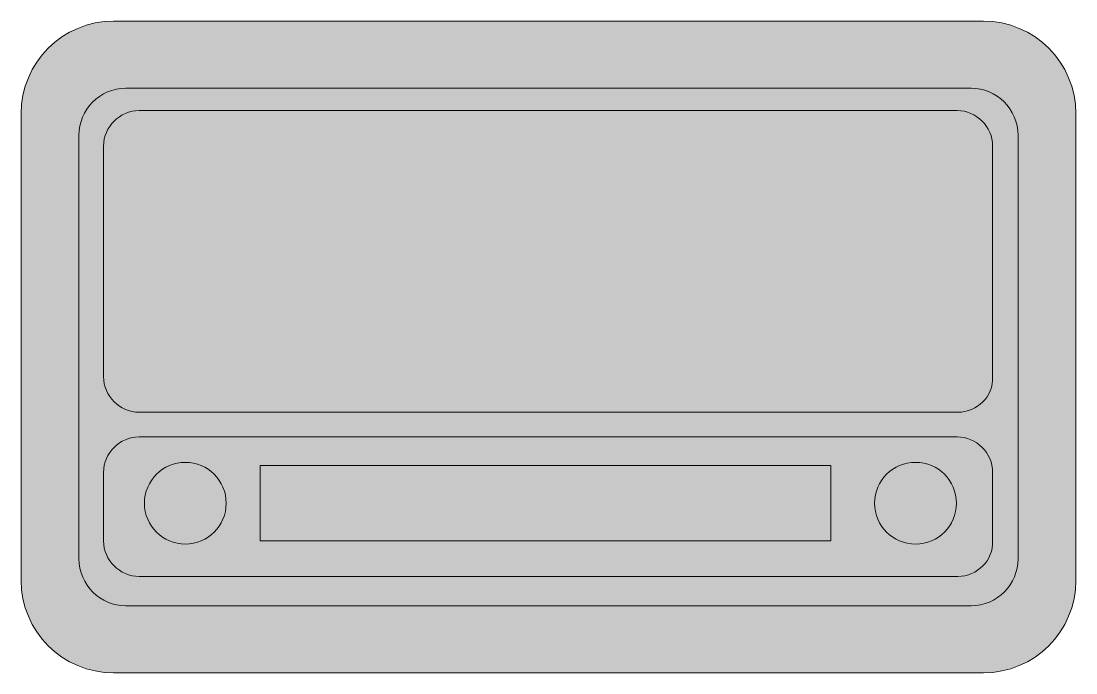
# Model space of a CAD drawing. Header units: inches. Extents: x 0.75 to 5.25, y 1.18 to 4.82.
# Drawn here: x 3.35 to 5.25, y 1.515 to 2.689 of the extents above; entities that cross this region are included whole.
import ezdxf

# ---------------------------------------------------------------- set-up
doc = ezdxf.new("R2010")
doc.units = ezdxf.units.IN
doc.header["$MEASUREMENT"] = 0
doc.layers.add('Calque 1', color=7, linetype='Continuous')

# ---------------------------------------------------------------- blocks, each defined once
blk = doc.blocks.new('block 27')
at = {"layer": 'Calque 1', "true_color": 0xcdcccc}
h = blk.add_hatch(color=254, dxfattribs=at)
h.dxf.hatch_style = 2
edge = h.paths.add_edge_path()
edge.add_spline(control_points=[(3.6458, 1.8944), (3.6865, 1.8944), (3.7194, 1.8615), (3.7194, 1.8208), (3.7194, 1.7802), (3.6865, 1.7472), (3.6458, 1.7472), (3.6052, 1.7472), (3.5722, 1.7802), (3.5722, 1.8208), (3.5722, 1.8615), (3.6052, 1.8944), (3.6458, 1.8944)], knot_values=[0, 0, 0, 0, 1, 1, 1, 2, 2, 2, 3, 3, 3, 4, 4, 4, 4], degree=3, periodic=1)
h = blk.add_hatch(color=254, dxfattribs=at)
h.dxf.hatch_style = 2
h.paths.add_polyline_path([(3.7806, 1.8889), (4.8083, 1.8889), (4.8083, 1.7528), (3.7806, 1.7528)])
h = blk.add_hatch(color=254, dxfattribs=at)
h.dxf.hatch_style = 2
edge = h.paths.add_edge_path()
edge.add_spline(control_points=[(4.9611, 1.8944), (5.0018, 1.8944), (5.0347, 1.8615), (5.0347, 1.8208), (5.0347, 1.7802), (5.0018, 1.7472), (4.9611, 1.7472), (4.9205, 1.7472), (4.8875, 1.7802), (4.8875, 1.8208), (4.8875, 1.8615), (4.9205, 1.8944), (4.9611, 1.8944)], knot_values=[0, 0, 0, 0, 1, 1, 1, 2, 2, 2, 3, 3, 3, 4, 4, 4, 4], degree=3, periodic=1)
at = {"layer": 'Calque 1', "lineweight": 0}
blk.add_lwpolyline([(3.7806, 1.8889), (4.8083, 1.8889), (4.8083, 1.7528), (3.7806, 1.7528), (3.7806, 1.8889)], dxfattribs=at)
for points in [[(3.6458, 1.8944), (3.6865, 1.8944), (3.7194, 1.8615), (3.7194, 1.8208), (3.7194, 1.7802), (3.6865, 1.7472), (3.6458, 1.7472), (3.6052, 1.7472), (3.5722, 1.7802), (3.5722, 1.8208), (3.5722, 1.8615), (3.6052, 1.8944), (3.6458, 1.8944)], [(4.9611, 1.8944), (5.0018, 1.8944), (5.0347, 1.8615), (5.0347, 1.8208), (5.0347, 1.7802), (5.0018, 1.7472), (4.9611, 1.7472), (4.9205, 1.7472), (4.8875, 1.7802), (4.8875, 1.8208), (4.8875, 1.8615), (4.9205, 1.8944), (4.9611, 1.8944)]]:
    blk.add_open_spline(points, degree=3, knots=[0, 0, 0, 0, 1, 1, 1, 2, 2, 2, 3, 3, 3, 4, 4, 4, 4], dxfattribs=at)
blk = doc.blocks.new('block 26')
at = {"layer": 'Calque 1', "true_color": 0x343434}
h = blk.add_hatch(color=250, dxfattribs=at)
h.dxf.hatch_style = 2
edge = h.paths.add_edge_path()
edge.add_spline(control_points=[(5.0375, 1.6889), (5.0375, 1.6889), (3.5625, 1.6889), (3.5625, 1.6889), (3.5278, 1.6889), (3.4986, 1.7181), (3.4986, 1.7528), (3.4986, 1.7528), (3.4986, 1.8764), (3.4986, 1.8764), (3.4986, 1.9111), (3.5278, 1.9403), (3.5625, 1.9403), (3.5625, 1.9403), (5.0361, 1.9403), (5.0361, 1.9403), (5.0708, 1.9403), (5.1, 1.9111), (5.1, 1.8764), (5.1, 1.8764), (5.1, 1.7528), (5.1, 1.7528), (5.1014, 1.7181), (5.0722, 1.6889), (5.0375, 1.6889)], knot_values=[0, 0, 0, 0, 1, 1, 1, 2, 2, 2, 3, 3, 3, 4, 4, 4, 5, 5, 5, 6, 6, 6, 7, 7, 7, 8, 8, 8, 8], degree=3, periodic=1)
at = {"layer": 'Calque 1', "lineweight": 0}
blk.add_open_spline([(5.0375, 1.6889), (5.0375, 1.6889), (3.5625, 1.6889), (3.5625, 1.6889), (3.5278, 1.6889), (3.4986, 1.7181), (3.4986, 1.7528), (3.4986, 1.7528), (3.4986, 1.8764), (3.4986, 1.8764), (3.4986, 1.9111), (3.5278, 1.9403), (3.5625, 1.9403), (3.5625, 1.9403), (5.0361, 1.9403), (5.0361, 1.9403), (5.0708, 1.9403), (5.1, 1.9111), (5.1, 1.8764), (5.1, 1.8764), (5.1, 1.7528), (5.1, 1.7528), (5.1014, 1.7181), (5.0722, 1.6889), (5.0375, 1.6889)], degree=3, knots=[0, 0, 0, 0, 1, 1, 1, 2, 2, 2, 3, 3, 3, 4, 4, 4, 5, 5, 5, 6, 6, 6, 7, 7, 7, 8, 8, 8, 8], dxfattribs=at)
at = {"layer": 'Calque 1'}
blk.add_blockref('block 27', (0, 0), dxfattribs=at)
blk = doc.blocks.new('block 25')
at = {"layer": 'Calque 1', "true_color": 0xcdcccc}
h = blk.add_hatch(color=254, dxfattribs=at)
h.dxf.hatch_style = 2
edge = h.paths.add_edge_path()
edge.add_spline(control_points=[(5.0611, 1.6361), (5.0611, 1.6361), (3.5389, 1.6361), (3.5389, 1.6361), (3.4931, 1.6361), (3.4542, 1.6736), (3.4542, 1.7208), (3.4542, 1.7208), (3.4542, 2.4833), (3.4542, 2.4833), (3.4542, 2.5292), (3.4917, 2.5681), (3.5389, 2.5681), (3.5389, 2.5681), (5.0611, 2.5681), (5.0611, 2.5681), (5.1069, 2.5681), (5.1458, 2.5306), (5.1458, 2.4833), (5.1458, 2.4833), (5.1458, 1.7208), (5.1458, 1.7208), (5.1458, 1.675), (5.1083, 1.6361), (5.0611, 1.6361)], knot_values=[0, 0, 0, 0, 1, 1, 1, 2, 2, 2, 3, 3, 3, 4, 4, 4, 5, 5, 5, 6, 6, 6, 7, 7, 7, 8, 8, 8, 8], degree=3, periodic=1)
at = {"layer": 'Calque 1', "true_color": 0x343434}
h = blk.add_hatch(color=250, dxfattribs=at)
h.dxf.hatch_style = 2
edge = h.paths.add_edge_path()
edge.add_spline(control_points=[(5.0375, 1.9847), (5.0375, 1.9847), (3.5625, 1.9847), (3.5625, 1.9847), (3.5278, 1.9847), (3.4986, 2.0139), (3.4986, 2.0486), (3.4986, 2.0486), (3.4986, 2.4639), (3.4986, 2.4639), (3.4986, 2.4986), (3.5278, 2.5278), (3.5625, 2.5278), (3.5625, 2.5278), (5.0361, 2.5278), (5.0361, 2.5278), (5.0708, 2.5278), (5.1, 2.4986), (5.1, 2.4639), (5.1, 2.4639), (5.1, 2.0486), (5.1, 2.0486), (5.1014, 2.0125), (5.0722, 1.9847), (5.0375, 1.9847)], knot_values=[0, 0, 0, 0, 1, 1, 1, 2, 2, 2, 3, 3, 3, 4, 4, 4, 5, 5, 5, 6, 6, 6, 7, 7, 7, 8, 8, 8, 8], degree=3, periodic=1)
at = {"layer": 'Calque 1', "lineweight": 0}
for points in [[(5.0611, 1.6361), (5.0611, 1.6361), (3.5389, 1.6361), (3.5389, 1.6361), (3.4931, 1.6361), (3.4542, 1.6736), (3.4542, 1.7208), (3.4542, 1.7208), (3.4542, 2.4833), (3.4542, 2.4833), (3.4542, 2.5292), (3.4917, 2.5681), (3.5389, 2.5681), (3.5389, 2.5681), (5.0611, 2.5681), (5.0611, 2.5681), (5.1069, 2.5681), (5.1458, 2.5306), (5.1458, 2.4833), (5.1458, 2.4833), (5.1458, 1.7208), (5.1458, 1.7208), (5.1458, 1.675), (5.1083, 1.6361), (5.0611, 1.6361)], [(5.0375, 1.9847), (5.0375, 1.9847), (3.5625, 1.9847), (3.5625, 1.9847), (3.5278, 1.9847), (3.4986, 2.0139), (3.4986, 2.0486), (3.4986, 2.0486), (3.4986, 2.4639), (3.4986, 2.4639), (3.4986, 2.4986), (3.5278, 2.5278), (3.5625, 2.5278), (3.5625, 2.5278), (5.0361, 2.5278), (5.0361, 2.5278), (5.0708, 2.5278), (5.1, 2.4986), (5.1, 2.4639), (5.1, 2.4639), (5.1, 2.0486), (5.1, 2.0486), (5.1014, 2.0125), (5.0722, 1.9847), (5.0375, 1.9847)]]:
    blk.add_open_spline(points, degree=3, knots=[0, 0, 0, 0, 1, 1, 1, 2, 2, 2, 3, 3, 3, 4, 4, 4, 5, 5, 5, 6, 6, 6, 7, 7, 7, 8, 8, 8, 8], dxfattribs=at)
at = {"layer": 'Calque 1'}
blk.add_blockref('block 26', (0, 0), dxfattribs=at)
blk = doc.blocks.new('block 24')
at = {"layer": 'Calque 1', "true_color": 0x603914}
h = blk.add_hatch(color=39, dxfattribs=at)
h.dxf.hatch_style = 2
edge = h.paths.add_edge_path()
edge.add_spline(control_points=[(5.0833, 1.5153), (5.0833, 1.5153), (3.5167, 1.5153), (3.5167, 1.5153), (3.425, 1.5153), (3.35, 1.5903), (3.35, 1.6819), (3.35, 1.6819), (3.35, 2.5222), (3.35, 2.5222), (3.35, 2.6139), (3.425, 2.6889), (3.5167, 2.6889), (3.5167, 2.6889), (5.0833, 2.6889), (5.0833, 2.6889), (5.175, 2.6889), (5.25, 2.6139), (5.25, 2.5222), (5.25, 2.5222), (5.25, 1.6819), (5.25, 1.6819), (5.25, 1.5903), (5.175, 1.5153), (5.0833, 1.5153)], knot_values=[0, 0, 0, 0, 1, 1, 1, 2, 2, 2, 3, 3, 3, 4, 4, 4, 5, 5, 5, 6, 6, 6, 7, 7, 7, 8, 8, 8, 8], degree=3, periodic=1)
at = {"layer": 'Calque 1', "lineweight": 0}
blk.add_open_spline([(5.0833, 1.5153), (5.0833, 1.5153), (3.5167, 1.5153), (3.5167, 1.5153), (3.425, 1.5153), (3.35, 1.5903), (3.35, 1.6819), (3.35, 1.6819), (3.35, 2.5222), (3.35, 2.5222), (3.35, 2.6139), (3.425, 2.6889), (3.5167, 2.6889), (3.5167, 2.6889), (5.0833, 2.6889), (5.0833, 2.6889), (5.175, 2.6889), (5.25, 2.6139), (5.25, 2.5222), (5.25, 2.5222), (5.25, 1.6819), (5.25, 1.6819), (5.25, 1.5903), (5.175, 1.5153), (5.0833, 1.5153)], degree=3, knots=[0, 0, 0, 0, 1, 1, 1, 2, 2, 2, 3, 3, 3, 4, 4, 4, 5, 5, 5, 6, 6, 6, 7, 7, 7, 8, 8, 8, 8], dxfattribs=at)
at = {"layer": 'Calque 1'}
blk.add_blockref('block 25', (0, 0), dxfattribs=at)
blk = doc.blocks.new('block 2')
at = {"layer": 'Calque 1'}
blk.add_blockref('block 24', (0, 0), dxfattribs=at)

msp = doc.modelspace()

# ---------------------------------------------------------------- block references
at = {"layer": 'Calque 1'}
msp.add_blockref('block 2', (0, 0), dxfattribs=at)

doc.saveas('drawing.dxf')
